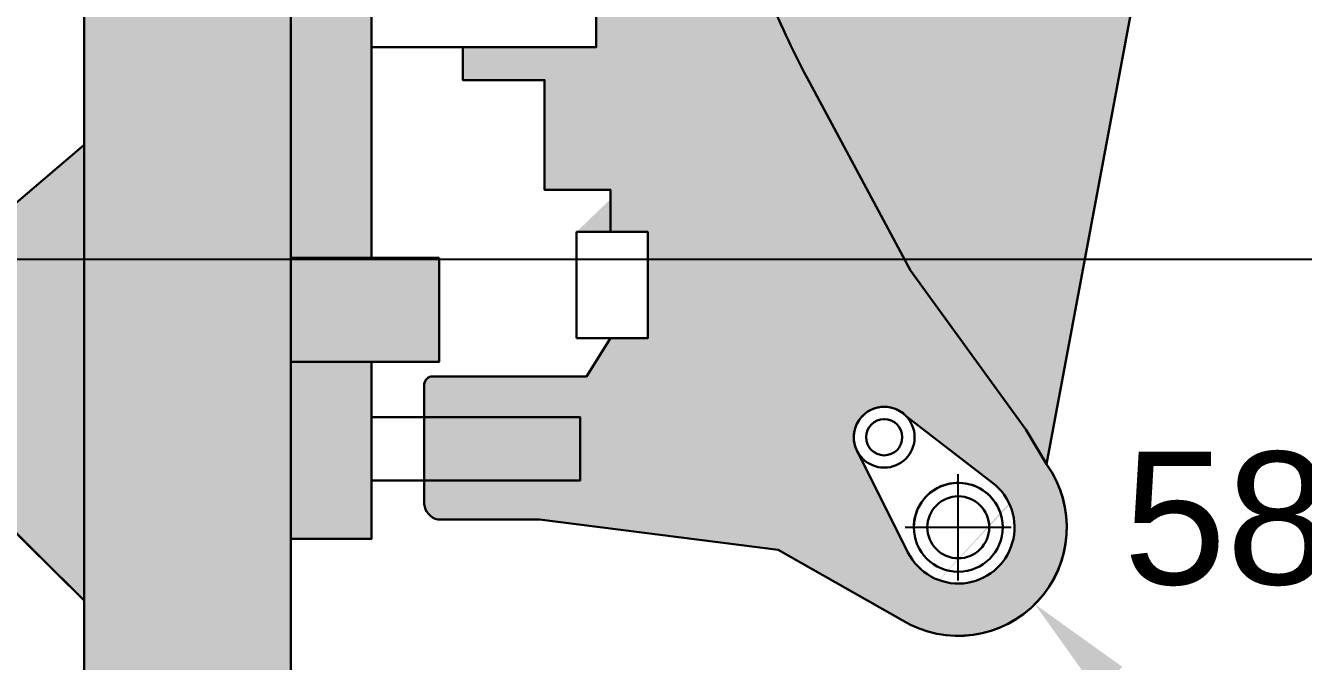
# Model space of a CAD drawing. Header units: millimetres. Extents: x 840 to 45745, y -146 to 13913.
# Drawn here: x 27991 to 29437, y 6771 to 7491 of the extents above; entities that cross this region are included whole.
import ezdxf

# ---------------------------------------------------------------- set-up
doc = ezdxf.new("R2010")
doc.units = ezdxf.units.MM
for name, color, linetype, lineweight in [('colour', 7, 'Continuous', 30), ('drawing', 7, 'Continuous', 30), ('extra adjustment', 7, 'Continuous', 30), ('New DIM', 7, 'Continuous', 30)]:
    doc.layers.add(name, color=color, linetype=linetype, lineweight=lineweight)
doc.styles.get("Standard").update_dxf_attribs({"font": 'arial.ttf'})
doc.dimstyles.new('000001211E731208', dxfattribs={"dimscale": 30, "dimtxt": 5, "dimasz": 4, "dimexe": 2, "dimexo": 4, "dimgap": 1, "dimtad": 1, "dimtih": 1, "dimtoh": 1, "dimdec": 1, "dimdsep": 46, "dimtxsty": 'Standard', "dimcen": 2, "dimclrd": 1, "dimclre": 134, "dimadec": 1, "dimazin": 2, "dimtfac": 1, "dimtdec": 1, "dimtofl": 0, "dimtmove": 0, "dimatfit": 3, "dimfxl": 1, "dimtolj": 1, "dimtzin": 0, "dimarcsym": 0})

# ---------------------------------------------------------------- blocks, each defined once
blk = doc.blocks.new('*D12')
at = {"layer": 'Defpoints', "color": 0, "transparency": 16777216}
for p in [(27622.24925692714, 9579.716279656568), (27205.97464800891, 6227.791238286259), (31723.28781417315, 6227.79123828626)]:
    blk.add_point(p, dxfattribs=at)
at = {"layer": 'New DIM', "color": 134, "linetype": 'ByBlock', "lineweight": -2, "transparency": 16777216}
for p, q in [((27742.24925692714, 9579.716279656568), (31783.28781417315, 9579.71627965657)), ((27325.97464800891, 6227.791238286259), (31783.28781417315, 6227.79123828626))]:
    blk.add_line(p, q, dxfattribs=at)
at = {"layer": 'New DIM', "color": 1, "linetype": 'ByBlock', "lineweight": -2, "transparency": 16777216}
for p, q in [((31723.28781417315, 9459.71627965657), (31723.28781417315, 8010.390866747677)), ((31723.28781417315, 6347.79123828626), (31723.28781417315, 7797.116651195152))]:
    blk.add_line(p, q, dxfattribs=at)
at = {"layer": 'New DIM', "color": 1, "transparency": 16777216}
for points in [[(31703.28781417315, 9459.71627965657), (31743.28781417315, 9459.71627965657), (31723.28781417315, 9579.71627965657)], [(31703.28781417315, 6347.79123828626), (31743.28781417315, 6347.79123828626), (31723.28781417315, 6227.79123828626)]]:
    blk.add_solid(points, dxfattribs=at)
at = {"layer": 'New DIM', "color": 0, "transparency": 16777216, "insert": (31723.28781417314, 7903.753758971404), "char_height": 150, "attachment_point": 5}
blk.add_mtext('\\A1;3351.9', dxfattribs=at)
blk = doc.blocks.new('*D13')
at = {"layer": 'Defpoints', "color": 0, "transparency": 16777216}
for p in [(29353.22012152784, 10587.31373886188), (27143.52243566146, 6225.105366968804), (32152.87307506167, 6225.105366968805)]:
    blk.add_point(p, dxfattribs=at)
at = {"layer": 'New DIM', "color": 134, "linetype": 'ByBlock', "lineweight": -2, "transparency": 16777216}
for p, q in [((29473.22012152784, 10587.31373886188), (32212.87307506166, 10587.31373886188)), ((27263.52243566146, 6225.105366968804), (32212.87307506167, 6225.105366968805))]:
    blk.add_line(p, q, dxfattribs=at)
at = {"layer": 'New DIM', "color": 1, "linetype": 'ByBlock', "lineweight": -2, "transparency": 16777216}
for p, q in [((32152.87307506166, 10467.31373886188), (32152.87307506166, 8512.846660691604)), ((32152.87307506167, 6345.105366968805), (32152.87307506166, 8299.572445139082))]:
    blk.add_line(p, q, dxfattribs=at)
at = {"layer": 'New DIM', "color": 1, "transparency": 16777216}
for points in [[(32132.87307506166, 10467.31373886188), (32172.87307506166, 10467.31373886188), (32152.87307506166, 10587.31373886188)], [(32132.87307506167, 6345.105366968805), (32172.87307506167, 6345.105366968805), (32152.87307506167, 6225.105366968805)]]:
    blk.add_solid(points, dxfattribs=at)
at = {"layer": 'New DIM', "color": 0, "transparency": 16777216, "insert": (32152.87307506166, 8406.209552915332), "char_height": 150, "attachment_point": 5}
blk.add_mtext('\\A1;4362.2', dxfattribs=at)
blk = doc.blocks.new('*D17')
at = {"layer": 'Defpoints', "color": 0, "transparency": 16777216}
for p in [(28291.54940303811, 8072.020999256181), (28291.54940303811, 6692.936359299805), (31020.47223750594, 6692.936359299806)]:
    blk.add_point(p, dxfattribs=at)
at = {"layer": 'New DIM', "color": 134, "linetype": 'ByBlock', "lineweight": -2, "transparency": 16777216}
for p, q in [((28411.54940303811, 8072.020999256181), (31080.47223750594, 8072.020999256182)), ((28411.54940303811, 6692.936359299805), (31080.47223750594, 6692.936359299806))]:
    blk.add_line(p, q, dxfattribs=at)
at = {"layer": 'New DIM', "color": 1, "linetype": 'ByBlock', "lineweight": -2, "transparency": 16777216}
for p, q in [((31020.47223750594, 7952.020999256182), (31020.47223750594, 7489.115787054257)), ((31020.47223750594, 6812.936359299806), (31020.47223750594, 7275.841571501732))]:
    blk.add_line(p, q, dxfattribs=at)
at = {"layer": 'New DIM', "color": 1, "transparency": 16777216}
for points in [[(31000.47223750594, 7952.020999256182), (31040.47223750594, 7952.020999256182), (31020.47223750594, 8072.020999256182)], [(31000.47223750594, 6812.936359299806), (31040.47223750594, 6812.936359299806), (31020.47223750594, 6692.936359299806)]]:
    blk.add_solid(points, dxfattribs=at)
at = {"layer": 'New DIM', "color": 0, "transparency": 16777216, "insert": (31020.47223750593, 7382.478679277983), "char_height": 150, "attachment_point": 5}
blk.add_mtext('\\A1;1379.1', dxfattribs=at)
blk = doc.blocks.new('*D18')
at = {"layer": 'Defpoints', "color": 0, "transparency": 16777216}
for p in [(25728.48965789197, 8315.922781878688), (24646.45284129682, 6225.105366968804), (31366.43654613814, 6225.105366968806)]:
    blk.add_point(p, dxfattribs=at)
at = {"layer": 'New DIM', "color": 134, "linetype": 'ByBlock', "lineweight": -2, "transparency": 16777216}
for p, q in [((25848.48965789197, 8315.922781878688), (31426.43654613813, 8315.92278187869)), ((24766.45284129682, 6225.105366968804), (31426.43654613814, 6225.105366968806))]:
    blk.add_line(p, q, dxfattribs=at)
at = {"layer": 'New DIM', "color": 1, "linetype": 'ByBlock', "lineweight": -2, "transparency": 16777216}
for p, q in [((31366.43654613813, 8195.92278187869), (31366.43654613814, 7377.100022582002)), ((31366.43654613814, 6345.105366968806), (31366.43654613814, 7163.928126265494))]:
    blk.add_line(p, q, dxfattribs=at)
at = {"layer": 'New DIM', "color": 1, "transparency": 16777216}
for points in [[(31346.43654613813, 8195.92278187869), (31386.43654613813, 8195.92278187869), (31366.43654613813, 8315.92278187869)], [(31346.43654613814, 6345.105366968806), (31386.43654613814, 6345.105366968806), (31366.43654613814, 6225.105366968806)]]:
    blk.add_solid(points, dxfattribs=at)
at = {"layer": 'New DIM', "color": 0, "transparency": 16777216, "insert": (31366.43654613813, 7270.514074423737), "char_height": 150, "attachment_point": 5}
blk.add_mtext('\\A1;2090.8', dxfattribs=at)
blk = doc.blocks.new('*D22')
at = {"layer": 'Defpoints', "color": 0, "transparency": 16777216}
for p in [(26309.52687829172, 7226.340978127053), (26182.29277224349, 6638.617508098248), (29495.40545748956, 6638.617508098249)]:
    blk.add_point(p, dxfattribs=at)
at = {"layer": 'New DIM', "color": 134, "linetype": 'ByBlock', "lineweight": -2, "transparency": 16777216}
for p, q in [((26429.52687829172, 7226.340978127053), (29555.40545748956, 7226.340978127054)), ((26302.29277224349, 6638.617508098248), (29555.40545748956, 6638.617508098249))]:
    blk.add_line(p, q, dxfattribs=at)
at = {"layer": 'New DIM', "color": 1, "linetype": 'ByBlock', "lineweight": -2, "transparency": 16777216}
for p, q in [((29495.40545748956, 7106.340978127054), (29495.40545748956, 7039.065191270905)), ((29495.40545748956, 6758.617508098249), (29495.40545748956, 6825.893294954398))]:
    blk.add_line(p, q, dxfattribs=at)
at = {"layer": 'New DIM', "color": 1, "transparency": 16777216}
for points in [[(29475.40545748956, 7106.340978127054), (29515.40545748956, 7106.340978127054), (29495.40545748956, 7226.340978127054)], [(29475.40545748956, 6758.617508098249), (29515.40545748956, 6758.617508098249), (29495.40545748956, 6638.617508098249)]]:
    blk.add_solid(points, dxfattribs=at)
at = {"layer": 'New DIM', "color": 0, "transparency": 16777216, "insert": (29495.40545748955, 6932.479243112642), "char_height": 150, "attachment_point": 5}
blk.add_mtext('\\A1;587.7', dxfattribs=at)
blk = doc.blocks.new('*D29')
at = {"layer": 'Defpoints', "color": 0, "transparency": 16777216}
for p in [(27143.52243566149, 6952.521588742219), (27356.73159649112, 6605.676477103578)]:
    blk.add_point(p, dxfattribs=at)
at = {"layer": 'New DIM', "color": 134, "lineweight": -2, "transparency": 16777216}
for p, q in [((27143.52243566149, 6892.521588742219), (27143.52243566149, 7012.521588742222)), ((27083.52243566149, 6952.521588742221), (27203.52243566149, 6952.52158874222))]:
    blk.add_line(p, q, dxfattribs=at)
at = {"layer": 'New DIM', "color": 1, "linetype": 'ByBlock', "lineweight": -2, "transparency": 16777216}
for p, q in [((27892.49086244067, 5734.112226831123), (27419.57325813353, 6503.446708630679)), ((28543.26166735202, 5734.112226831126), (27892.49086244067, 5734.112226831123))]:
    blk.add_line(p, q, dxfattribs=at)
at = {"layer": 'New DIM', "color": 1, "transparency": 16777216}
blk.add_solid([(27436.61155287901, 6513.920318904413), (27402.53496338804, 6492.973098356948), (27356.73159649112, 6605.676477103578)], dxfattribs=at)
at = {"layer": 'New DIM', "color": 0, "transparency": 16777216, "insert": (28232.87626489635, 5840.698174989378), "char_height": 150, "attachment_point": 5}
blk.add_mtext('\\A1;R407.1', dxfattribs=at)
blk = doc.blocks.new('*D30')
at = {"layer": 'Defpoints', "color": 0, "transparency": 16777216}
for p in [(27143.52243566149, 6952.521588742182), (27302.57848474762, 6864.362240228907)]:
    blk.add_point(p, dxfattribs=at)
at = {"layer": 'New DIM', "color": 134, "lineweight": -2, "transparency": 16777216}
for p, q in [((27143.52243566149, 6892.521588742182), (27143.5224356615, 7012.521588742184)), ((27083.52243566149, 6952.521588742182), (27203.52243566149, 6952.52158874218))]:
    blk.add_line(p, q, dxfattribs=at)
at = {"layer": 'New DIM', "color": 1, "linetype": 'ByBlock', "lineweight": -2, "transparency": 16777216}
for p, q in [((28827.34020565434, 6019.238771329401), (27407.53476875134, 6806.188548166858)), ((29507.37431206635, 6019.238771329401), (28827.34020565434, 6019.238771329401))]:
    blk.add_line(p, q, dxfattribs=at)
at = {"layer": 'New DIM', "color": 1, "transparency": 16777216}
blk.add_solid([(27417.23038409501, 6823.681262167476), (27397.83915340767, 6788.695834166236), (27302.57848474762, 6864.362240228907)], dxfattribs=at)
at = {"layer": 'New DIM', "color": 0, "transparency": 16777216, "insert": (29182.35725886035, 6125.824719487653), "char_height": 150, "attachment_point": 5}
blk.add_mtext('\\A1;R181.9', dxfattribs=at)
blk = doc.blocks.new('*D45')
at = {"layer": 'Defpoints', "color": 0, "transparency": 16777216}
for p in [(29046.53161717334, 6923.109325586151), (29133.19292822284, 6836.167161198411)]:
    blk.add_point(p, dxfattribs=at)
at = {"layer": 'New DIM', "color": 134, "lineweight": -2, "transparency": 16777216}
for p, q in [((29046.53161717334, 6863.109325586151), (29046.53161717334, 6983.109325586149)), ((28986.53161717334, 6923.109325586149), (29106.53161717334, 6923.109325586149))]:
    blk.add_line(p, q, dxfattribs=at)
at = {"layer": 'New DIM', "color": 1, "linetype": 'ByBlock', "lineweight": -2, "transparency": 16777216}
for p, q in [((29589.97713352943, 6377.902602463546), (29217.90835737886, 6751.17718494878)), ((30270.01123994144, 6377.90260246354), (29589.97713352943, 6377.902602463546))]:
    blk.add_line(p, q, dxfattribs=at)
at = {"layer": 'New DIM', "color": 1, "transparency": 16777216}
blk.add_solid([(29232.07335342046, 6765.296423141446), (29203.74336133725, 6737.057946756109), (29133.19292822284, 6836.167161198411)], dxfattribs=at)
at = {"layer": 'New DIM', "color": 0, "transparency": 16777216, "insert": (29944.99418673544, 6484.488550621798), "char_height": 150, "attachment_point": 5}
blk.add_mtext('\\A1;R122.8', dxfattribs=at)

msp = doc.modelspace()

# ---------------------------------------------------------------- hatches: boundary and pattern name
at = {"layer": 'colour', "true_color": 0xf8d731}
h = msp.add_hatch(color=40, dxfattribs=at)
h.dxf.hatch_style = 1
h.set_gradient(color1=(242, 103, 34), color2=(255, 255, 0), name='CURVED')
h.paths.add_polyline_path([(29585.52270821736, 9411.047356775916), (29585.52249188035, 9411.047852824959), (29637.70299544614, 9688.425325630476), (29652.80073183211, 9776.148628802232, 0.06383406765462003), (29652.29884637128, 9818.088260336099, 0.02904450288405802), (29633.72330162432, 9832.756801495349, 0.537470681311115), (29341.88588799216, 9706.678895792898), (29368.18530383944, 9171.464896390531), (29368.18530383944, 9110.914103079782), (29386.51862938426, 9109.668264259391, -0.394922611621154), (29395.57023184395, 9100.107478737087), (29394.26016084933, 9080.828935126121, -0.2566986957386958), (29386.27937552186, 9072.82932153717), (29362.44266807527, 9074.449141979165), (29289.1682026797, 8566.626773007225), (29246.79244293038, 8351.737962940757), (29260.10409408612, 8350.878152265315, -0.3949226116124325), (29269.18766788447, 8341.347737062604), (29267.94217420746, 8322.064913740476, -0.2566986957381166), (29259.98822689232, 8314.038614834804), (29239.61765097808, 8315.354367360998), (29173.20113608518, 7978.554132072595), (29205.87100178875, 7948.947398234753, -0.2655730920790366), (29221.84238212591, 7906.906023982973, -0.02872313590999001), (29192.78970558697, 7770.678257623775, -0.5298923133420156), (29167.36712370171, 7756.575735820872), (29133.78109609826, 7778.653869854987), (29123.78499060963, 7727.963304624784), (29157.98568667937, 7714.502502383152, -0.3478787366080822), (29166.24807648517, 7682.449428428996), (29150.5218674624, 7647.142403735121), (29099.67656954674, 7532.989260630124, -0.8544221322763635), (29032.50303973262, 7543.601319262871, -0.03261007413661534), (29032.79528295994, 7548.077427622917), (29028.72779415802, 7671.473839653926), (29028.15391662026, 7723.919082935409, -0.3386235689360098), (29053.48214936095, 7745.364166420072), (29085.93021310185, 7739.113895966851), (29098.73232731332, 7801.693552430757), (29086.83606458033, 7809.513687822316), (29083.75129621693, 7811.222568567299, -0.2120512633031947), (29066.10578970877, 7842.489120646477), (29077.91835045922, 8011.173427769911, -0.5621751984485934), (29121.22882812692, 8025.653508073117), (29140.90137143992, 8007.825465586908), (29204.28044157549, 8317.63682725491), (29185.23390520332, 8318.867058960308, -0.4325482451142179), (29181.56232587789, 8321.93671930511), (29183.33858543262, 8349.436898390877, -0.4310798989274933), (29189.31868727175, 8355.450240861428), (29211.72004731983, 8354.003318290483), (29255.18601315285, 8566.474880781698), (29332.60758907442, 9076.47658100204), (29311.54164512231, 9077.908114560942, -0.4325482451147841), (29307.88036765875, 9080.990054974094), (29309.74872409002, 9108.484130554112, -0.4310798989282284), (29315.7489329819, 9114.477410034375), (29338.14532117766, 9112.95546630504), (29338.14532117766, 9170.64775698692), (29311.59815984041, 9706.337387081554, -0.3796108536169806), (29527.89692214863, 9893.927477902927, -0.1333135971161592), (29643.27187878127, 9853.410074005064, 0.5565733662800026), (29368.18914729883, 9907.481517103348), (29260.31479677466, 9698.835431461343), (29121.28271818487, 9429.925363076429), (29046.33706283004, 9284.968591149842), (28973.49870607498, 9116.315462964234), (28762.32778004115, 8707.877433865877), (28504.86905031686, 8209.911458540684), (28490.6262041912, 8187.020640046573), (28527.45589631092, 8148.550553394942, -0.09278673578915557), (28715.96891689384, 7876.26899995673, 0.009805863278706453), (28731.99337400893, 7881.636298400599, 0.3133143763178589), (28755.80070539859, 7920.869704134708), (28722.44944544305, 7984.488669366478, -0.06635704422054126), (28792.18393923621, 8054.166557911144), (28867.4671694215, 7978.82216878375, -0.3527411552577014), (28851.10811895745, 7883.256272532516, -0.07436264264029527), (28735.81950209738, 7828.200098052483, -0.07201941930718181), (28791.83984076507, 7576.432813264169, -0.06987773425643064), (28829.48706984498, 7529.127563919289, 0.0197492727278619), (28875.39860162049, 7431.459789180271), (28992.37816707639, 7213.725899100264), (29123.121497484, 7033.792750162807), (29146.41466070904, 6994.590938630956), (29404.98054866517, 8375.61263333268)])
h.paths.add_polyline_path([(29294.78025451381, 9252.339574843554, -0.08501702651125377), (29293.01964174029, 9242.059944272221), (29273.71487226606, 9133.450292241296, -1.25601051770029), (29171.24667417906, 9177.002734664355), (29237.11763224826, 9267.747873954193, -0.7678716383488271)], flags=16)
h.paths.add_polyline_path([(29282.28609732776, 9252.339574843554, -1), (29245.49446573042, 9252.339574843554, -1)], flags=0)
h.paths.add_polyline_path([(29262.61047809953, 9143.446799094356, -0.06557012084735553), (29261.07124919312, 9131.759989133288), (29261.46402085857, 9132.950731639077), (29260.6375695359, 9130.248013857055, -0.8616333750311937), (29172.33751602525, 9143.446799094356, -1)], flags=0)
h.paths.add_polyline_path([(29248.94916122229, 9143.446799094356, -1), (29185.99883290249, 9143.446799094356, -1)], flags=0)
h.paths.add_polyline_path([(28657.00979086582, 8230.395640850798), (28689.32088199433, 8109.680365135763, -0.09205777200559132), (28691.6157358149, 8097.321790046461, -0.7568256503343938), (28627.84565065794, 8079.323237293273), (28547.38443157236, 8172.270856673699, -1.256010517700318)], flags=16)
h.paths.add_polyline_path([(28645.81698627826, 8213.935748298984, -0.7268481654692269), (28554.79638244643, 8184.401610749171), (28555.55138140377, 8183.225799160979), (28553.79204084895, 8185.838318357361, -0.1492609005605348), (28545.21321946915, 8213.935748298984, -1)], flags=0)
h.paths.add_polyline_path([(28630.5922732984, 8213.935748298984, -1), (28560.43793244901, 8213.935748298984, -1)], flags=0)
h.paths.add_polyline_path([(28677.69175185403, 8097.321790046461, -1), (28636.68969940449, 8097.321790046461, -1)], flags=16)
h.paths.add_polyline_path([(29079.8466394353, 8048.64865103092), (29384.76527352731, 8810.481025703783), (28908.265148499, 9001.197214853257), (28603.34651440699, 8239.364840180393)], flags=24)
h = msp.add_hatch(color=40, dxfattribs=at)
h.dxf.hatch_style = 1
h.paths.add_polyline_path([(28291.5494030381, 8072.020999256179), (28174.51271564973, 8072.020999256179), (28057.47602826135, 8072.020999256179), (28057.47602826135, 7690.816162901956), (28057.47602826135, 6736.498010981211), (28057.47602826135, 6692.936359299802), (28291.5494030381, 6692.936359299802)])
h.paths.add_polyline_path([(28111.88756749831, 7977.545895218329, -1), (28229.55996590116, 7977.545895218329, -1)], flags=16)
at = {"layer": 'extra adjustment', "true_color": 0x3b3b3b}
h = msp.add_hatch(color=250, dxfattribs=at)
h.dxf.hatch_style = 1
h.paths.add_polyline_path([(28987.86748442792, 7048.505944234822), (29085.33100514224, 6973.57844691107, -1.256010517700299), (28989.58593295122, 6894.653855768691), (28933.72728894839, 7006.439348078889, -0.1432343289947116), (28928.30205336226, 7024.989129734184, -0.6803085094023827)], flags=16)
h.paths.add_polyline_path([(28983.22808977268, 7024.989129734184, -1), (28942.22603732314, 7024.989129734184, -1)], flags=0)
h.paths.add_polyline_path([(29080.50181068941, 6960.207916213448), (29079.52639042658, 6961.208471872603), (29081.77382049439, 6959.001756252355, -0.2012890017272249), (29096.83350057796, 6923.109325586163, -1), (28996.22973376884, 6923.109325586163, -0.6523862565414785)], flags=0)
h.paths.add_polyline_path([(29081.60878759809, 6923.109325586163, -1), (29011.4544467487, 6923.109325586163, -1)], flags=0)
h.paths.add_polyline_path([(28636.74783089109, 7597.22185721085), (28451.23508514776, 7597.22185721085), (28451.23508514776, 7540.954860935759), (28636.74783089109, 7540.954860935759)], flags=16)
edge = h.paths.add_edge_path()
edge.add_line((28636.74783089109, 7466.002343275562), (28636.74783089109, 7636.031978495879))
edge.add_arc((28642.24692337804, 7418.748218649534), 217.3533351737301, 30.51964005859633, 91.44975191404795)
edge.add_arc((30088.30709202222, 8061.247028097479), 1366.667103720424, 202.9144077127591, 207.4400192965796)
edge.add_line((28875.39860162044, 7431.459789180361), (28992.37816707637, 7213.725899100295))
edge.add_line((29123.121497484, 7033.792750162806), (28992.37816707636, 7213.725899100307))
edge.add_line((29145.62907015371, 6995.91306790098), (29123.121497484, 7033.792750162806))
edge.add_arc((29046.5316171734, 6923.109325586163), 122.7563553598674, 238.7972155941554, 395.1915070440923)
edge.add_line((28982.9354068415, 6818.111016968076), (28842.94535777929, 6897.544402649921))
edge.add_line((28842.94535777929, 6897.544402649921), (28572.92628571886, 6931.785176849273))
edge.add_line((28457.65289674004, 6931.785176849273), (28572.92628571886, 6931.785176849273))
edge.add_arc((28462.6700397706, 6951.649172412996), 20.487802321009, 186.4456587646197, 255.8249981939555)
edge.add_line((28442.31174546793, 7047.819775572534), (28442.31174546793, 6949.349194797751))
edge.add_line((28442.31174546793, 7047.819775572534), (28442.31174546793, 7084.556985590678))
edge.add_arc((28452.39541996256, 7083.925958854634), 10.10339972757529, 105.0330567375429, 176.4191542335468)
edge.add_line((28449.77483760619, 7093.683583266786), (28626.11171222329, 7093.683583266786))
edge.add_line((28653.1948497571, 7136.993946159579), (28626.11171222329, 7093.683583266786))
edge.add_line((28695.16229733664, 7136.993946159579), (28653.1948497571, 7136.993946159579))
edge.add_line((28695.16229733664, 7136.993946159579), (28695.16229733664, 7234.247327147654))
edge.add_line((28695.16229733664, 7234.247327147654), (28695.16229733664, 7257.283669147942))
edge.add_line((28614.68210707109, 7257.283669147942), (28695.16229733664, 7257.283669147942))
edge.add_line((28653.1948497571, 7294.433635688212), (28653.1948497571, 7270.380150864219))
edge.add_line((28653.19484975709, 7261.463302355285), (28653.19484975709, 7271.739579637544))
edge.add_line((28653.19484975709, 7304.709912970473), (28653.1948497571, 7294.433635688212))
edge.add_line((28653.19484975709, 7261.463302355285), (28653.19484975709, 7257.283669147942))
edge.add_line((28653.1948497571, 7304.709912970473), (28578.51291641556, 7304.709912970473))
edge.add_line((28578.51291641556, 7429.016712619679), (28578.51291641556, 7304.709912970473))
edge.add_line((28486.00493326858, 7429.016712619679), (28578.51291641556, 7429.016712619679))
edge.add_line((28486.00493326858, 7466.002343275562), (28486.00493326858, 7429.016712619679))
edge.add_line((28382.62056373757, 7466.002343275562), (28636.74783089109, 7466.002343275562))
h = msp.add_hatch(color=250, dxfattribs=at)
h.dxf.hatch_style = 1
h.paths.add_polyline_path([(28875.39860162047, 7431.459789180299, -0.01974844393778753), (28829.48883322546, 7529.123392359063), (28829.4828423769, 7529.123392359063), (28829.48490710209, 7529.131232569689, 0.2722984471009733), (28636.74783089109, 7636.031978495879), (28636.74783089109, 7466.002343275562), (28486.00493326858, 7466.002343275562), (28486.00493326858, 7429.016712619679), (28578.51291641556, 7429.016712619679), (28578.51291641556, 7304.709912970473), (28653.19484975709, 7304.709912970473), (28653.1948497571, 7294.433635688212), (28653.1948497571, 7270.380150864219), (28653.19484975709, 7261.463302355285), (28653.19484975709, 7257.283669147942), (28695.16229733664, 7257.283669147942), (28695.16229733664, 7234.247327147654), (28695.16229733664, 7136.993946159579), (28653.1948497571, 7136.993946159579), (28626.11171222329, 7093.683583266786), (28449.77483760619, 7093.683583266786, 0.3568107654407361), (28442.31174546793, 7083.294932118627), (28442.31174546793, 7047.819775572534), (28618.62845884477, 7047.819775572534), (28618.62845884478, 6975.883831734389), (28442.31174546793, 6975.883831734387), (28442.31174546793, 6949.349194797759, 0.3120961460904741), (28457.63640545636, 6931.789349414409), (28457.70310235583, 6931.785176849273), (28572.92628571886, 6931.785176849273), (28842.94535777929, 6897.544402649921), (28982.93540684144, 6818.111016968109, 0.8152974245748029), (29146.39687896499, 6994.495964872056), (29146.41466070904, 6994.590938630955), (29123.121497484, 7033.792750162806), (28992.37816707639, 7213.725899100266)], flags=17)
h.paths.add_polyline_path([(28987.86748442792, 7048.505944234822), (29085.33100514224, 6973.57844691107, -1.256010517700299), (28989.58593295122, 6894.653855768691), (28933.72728894839, 7006.439348078889, -0.1432343289947116), (28928.30205336226, 7024.989129734184, -0.6803085094023827)], flags=16)
h.paths.add_polyline_path([(28983.22808977268, 7024.989129734184, -1), (28942.22603732314, 7024.989129734184, -1)], flags=0)
h.paths.add_polyline_path([(29080.50181068941, 6960.207916213448), (29079.52639042658, 6961.208471872603), (29081.77382049439, 6959.001756252355, -0.2012890017272249), (29096.83350057796, 6923.109325586163, -1), (28996.22973376884, 6923.109325586163, -0.6523862565414785)], flags=0)
h.paths.add_polyline_path([(29081.60878759809, 6923.109325586163, -1), (29011.4544467487, 6923.109325586163, -1)], flags=0)
h.paths.add_polyline_path([(28636.74783089109, 7597.22185721085), (28451.23508514776, 7597.22185721085), (28451.23508514776, 7540.954860935759), (28636.74783089109, 7540.954860935759)], flags=16)
h = msp.add_hatch(color=250, dxfattribs=at)
h.dxf.hatch_style = 1
h.paths.add_polyline_path([(28382.62056373757, 7590.115336170469), (28382.62056373757, 7613.262737770934), (28291.5494030381, 7613.262737770934), (28291.5494030381, 7227.771839316805), (28344.99298494927, 7227.771839316805), (28382.62056373757, 7227.771839316805)])
h = msp.add_hatch(color=250, dxfattribs=at)
h.dxf.hatch_style = 1
h.paths.add_polyline_path([(28057.47602826135, 7355.890417249925), (27946.39786146218, 7261.130234073513, 0.1720980210147007), (27916.57974241182, 7183.522692018006), (27916.57974241182, 7036.037020965548, 0.1070310189021575), (27953.39291520104, 6943.11756738642), (28057.47602826135, 6840.304930186409)])
h = msp.add_hatch(color=250, dxfattribs=at)
h.dxf.hatch_style = 1
h.paths.add_polyline_path([(28459.22749452388, 7227.771839316805), (28344.99298494927, 7227.771839316805), (28291.5494030381, 7227.771839316805), (28291.5494030381, 7110.132989264903), (28352.0495406659, 7110.132989264903), (28459.22749452388, 7110.132989264903)])
h = msp.add_hatch(color=250, dxfattribs=at)
h.dxf.hatch_style = 1
h.paths.add_polyline_path([(28382.62056373757, 7101.914284797083), (28382.62056373757, 7110.132989264903), (28352.0495406659, 7110.132989264903), (28291.5494030381, 7110.132989264903), (28291.5494030381, 6910.035463689701), (28382.62056373757, 6910.035463689701), (28382.62056373757, 6950.631582636572)])

# ---------------------------------------------------------------- linework, layer by layer
at = {"layer": 'colour'}
msp.add_lwpolyline([(28291.5494030381, 8072.020999256179), (28174.51271564973, 8072.020999256179), (28057.47602826135, 8072.020999256179), (28057.47602826135, 7690.816162901956), (28057.47602826135, 6736.498010981211), (28057.47602826135, 6692.936359299802), (28291.5494030381, 6692.936359299802)], close=True, dxfattribs=at)
at = {"layer": 'drawing'}
for p, q in [((29404.98054866517, 8375.61263333268), (29146.41466070904, 6994.590938630949)), ((28291.5494030381, 6692.936359299802), (28291.5494030381, 8072.020999256178)), ((28057.47602826135, 7690.816162901956), (28057.47602826135, 6736.498010981211)), ((28636.74783089109, 7466.002343275562), (28636.74783089109, 7636.031978495879)), ((28382.62056373757, 7590.115336170469), (28382.62056373757, 7227.771839316805)), ((28382.62056373757, 7466.002343275562), (28636.74783089109, 7466.002343275562)), ((28486.00493326858, 7466.002343275562), (28486.00493326858, 7429.016712619679)), ((28875.39860162044, 7431.459789180361), (28992.37816707637, 7213.725899100295)), ((28486.00493326858, 7429.016712619679), (28578.51291641556, 7429.016712619679)), ((28578.51291641556, 7429.016712619679), (28578.51291641556, 7304.709912970473)), ((27946.39786146218, 7261.130234073511), (28057.47602826136, 7355.890417249928)), ((28653.1948497571, 7304.709912970473), (28578.51291641556, 7304.709912970473)), ((28653.19484975709, 7304.709912970473), (28653.1948497571, 7294.433635688212)), ((28653.1948497571, 7294.433635688212), (28653.1948497571, 7270.380150864219)), ((28653.19484975709, 7261.463302355285), (28653.19484975709, 7271.739579637544)), ((28614.68210707109, 7234.247327147654), (28614.68210707109, 7257.283669147942)), ((28614.68210707109, 7257.283669147942), (28695.16229733664, 7257.283669147942)), ((28653.19484975709, 7261.463302355285), (28653.19484975709, 7257.283669147942)), ((28695.16229733664, 7234.247327147654), (28695.16229733664, 7257.283669147942)), ((28614.68210707109, 7234.247327147656), (28614.68210707109, 7136.993946159579)), ((28695.16229733664, 7136.993946159579), (28695.16229733664, 7234.247327147654)), ((28344.99298494927, 7227.771839316805), (28291.5494030381, 7227.771839316805)), ((28459.22749452388, 7227.771839316805), (28344.99298494927, 7227.771839316805)), ((28459.22749452388, 7227.771839316805), (28459.22749452388, 7110.132989264903)), ((29123.121497484, 7033.792750162806), (28992.37816707636, 7213.725899100307)), ((28614.68210707109, 7136.993946159579), (28630.67181450761, 7136.993946159579)), ((28653.1948497571, 7136.993946159579), (28626.11171222329, 7093.683583266786)), ((28630.67181450761, 7136.993946159579), (28669.18455719362, 7136.993946159579)), ((28695.16229733664, 7136.993946159579), (28653.1948497571, 7136.993946159579)), ((28352.0495406659, 7110.132989264903), (28291.5494030381, 7110.132989264903)), ((28459.22749452388, 7110.132989264903), (28352.0495406659, 7110.132989264903)), ((28382.62056373757, 7101.914284797083), (28382.62056373757, 7110.132989264903)), ((28382.62056373757, 7101.914284797083), (28382.62056373757, 6950.631582636572)), ((28442.31174546793, 7047.819775572534), (28442.31174546793, 7084.556985590678)), ((28449.77483760619, 7093.683583266786), (28626.11171222329, 7093.683583266786)), ((28382.62056373757, 7047.819775572534), (28618.62845884477, 7047.819775572534)), ((28442.31174546793, 7047.819775572534), (28442.31174546793, 6949.349194797751)), ((28618.62845884477, 7047.819775572534), (28618.62845884478, 6975.883831734389)), ((28987.86748442793, 7048.505944234819), (29085.33100514224, 6973.578446911069)), ((29145.62907015371, 6995.91306790098), (29123.121497484, 7033.792750162806)), ((28933.67722145371, 7006.517854721771), (28933.72728894854, 7006.439348078654)), ((28933.72728894839, 7006.439348078893), (28989.58593295122, 6894.653855768692)), ((28382.62056373757, 6975.883831734387), (28618.62845884478, 6975.883831734389)), ((29079.52639042442, 6961.208471874816), (29080.5018106894, 6960.207916213455)), ((29079.52639042277, 6961.208471876343), (29081.77382049568, 6959.001756251093)), ((29080.41618447895, 6960.295748907422), (29081.77382049568, 6959.001756251093)), ((27953.39291520103, 6943.117567386424), (28057.47602826135, 6840.304930186413)), ((28382.62056373757, 6950.631582636572), (28382.62056373757, 6910.035463689701)), ((28457.65289674004, 6931.785176849273), (28572.92628571886, 6931.785176849273)), ((28842.94535777929, 6897.544402649921), (28572.92628571886, 6931.785176849273)), ((28382.62056373757, 6910.035463689701), (28291.5494030381, 6910.035463689701)), ((28982.9354068415, 6818.111016968076), (28842.94535777929, 6897.544402649921))]:
    msp.add_line(p, q, dxfattribs=at)
for centre, radius in [((28962.72706354791, 7024.989129734184), 34.42501018564523), ((28962.72706354791, 7024.989129734184), 20.50102622477002), ((29046.5316171734, 6923.109325586163), 50.30188340455929), ((29046.5316171734, 6923.109325586163), 35.07717042469414)]:
    msp.add_circle(centre, radius, dxfattribs=at)
for centre, radius, start, end in [((30088.30709202222, 8061.247028097479), 1366.667103720424, 202.9144077127591, 207.4400192965796), ((28452.39541996256, 7083.925958854634), 10.10339972757529, 105.0330567375429, 176.4191542335468), ((29046.5316171734, 6923.109325586163), 122.7563553598674, 238.7972155941554, 35.19150704409233), ((29046.5316171734, 6923.109325586163), 63.65944324344022, 206.5510661936804, 52.44782525103682), ((28462.6700397706, 6951.649172412996), 20.487802321009, 186.4456587646197, 255.8249981939555)]:
    msp.add_arc(centre, radius, start, end, dxfattribs=at)
at = {"layer": 'extra adjustment'}
msp.add_line((28457.63640545636, 6931.789349414409), (28457.70310235583, 6931.785176849273), dxfattribs=at)
msp.add_lwpolyline([(28636.74783089109, 7636.031978495879), (28636.74783089109, 7466.002343275562), (28486.00493326858, 7466.002343275562), (28486.00493326858, 7429.016712619679), (28578.51291641556, 7429.016712619679), (28578.51291641556, 7304.709912970473), (28653.19484975709, 7304.709912970473), (28653.1948497571, 7294.433635688212), (28653.1948497571, 7270.380150864219), (28653.19484975709, 7261.463302355285), (28653.19484975709, 7257.283669147942), (28695.16229733664, 7257.283669147942), (28695.16229733664, 7234.247327147654), (28695.16229733664, 7136.993946159579), (28653.1948497571, 7136.993946159579), (28626.11171222329, 7093.683583266786), (28449.77483760619, 7093.683583266786, 0.3568107654407361), (28442.31174546793, 7083.294932118627), (28442.31174546793, 7047.819775572534), (28618.62845884477, 7047.819775572534), (28618.62845884478, 6975.883831734389), (28442.31174546793, 6975.883831734387), (28442.31174546793, 6949.349194797759, 0.3120961460904741), (28457.63640545636, 6931.789349414409), (28457.70310235583, 6931.785176849273), (28572.92628571886, 6931.785176849273), (28842.94535777929, 6897.544402649921), (28982.93540684144, 6818.111016968109, 0.8152974245748029), (29146.39687896499, 6994.495964872056), (29146.41466070904, 6994.590938630955), (29123.121497484, 7033.792750162806), (28992.37816707639, 7213.725899100266), (28875.39860162047, 7431.459789180299, -0.01974844393778753), (28829.48883322546, 7529.123392359063)], format="xyb", dxfattribs=at)
for points in [[(28382.62056373757, 7590.115336170469), (28382.62056373757, 7613.262737770934), (28291.5494030381, 7613.262737770934), (28291.5494030381, 7227.771839316805), (28344.99298494927, 7227.771839316805), (28382.62056373757, 7227.771839316805)], [(28459.22749452388, 7227.771839316805), (28344.99298494927, 7227.771839316805), (28291.5494030381, 7227.771839316805), (28291.5494030381, 7110.132989264903), (28352.0495406659, 7110.132989264903), (28459.22749452388, 7110.132989264903)], [(28382.62056373757, 7101.914284797083), (28382.62056373757, 7110.132989264903), (28352.0495406659, 7110.132989264903), (28291.5494030381, 7110.132989264903), (28291.5494030381, 6910.035463689701), (28382.62056373757, 6910.035463689701), (28382.62056373757, 6950.631582636572)]]:
    msp.add_lwpolyline(points, close=True, dxfattribs=at)
for points in [[(28057.47602826135, 7355.890417249925), (27946.39786146218, 7261.130234073513, 0.1720980210147007), (27916.57974241182, 7183.522692018006), (27916.57974241182, 7036.037020965548, 0.1070310189021575), (27953.39291520104, 6943.11756738642), (28057.47602826135, 6840.304930186409)], [(28987.86748442792, 7048.505944234822), (29085.33100514224, 6973.57844691107, -1.256010517700299), (28989.58593295122, 6894.653855768691), (28933.72728894839, 7006.439348078889, -0.1432343289947116), (28928.30205336226, 7024.989129734184, -0.6803085094023827)], [(28983.22808977268, 7024.989129734184, -1), (28942.22603732314, 7024.989129734184, -1)], [(29080.50181068941, 6960.207916213448), (29079.52639042658, 6961.208471872603), (29081.77382049439, 6959.001756252355, -0.2012890017272249), (29096.83350057796, 6923.109325586163, -1), (28996.22973376884, 6923.109325586163, -0.6523862565414785)], [(29081.60878759809, 6923.109325586163, -1), (29011.4544467487, 6923.109325586163, -1)]]:
    msp.add_lwpolyline(points, format="xyb", close=True, dxfattribs=at)

# ---------------------------------------------------------------- dimensions: what is measured, and where the dimension line sits
at = {"layer": 'New DIM'}
for base, p1, p2, picture, middle in [((32152.87307506167, 6225.105366968805), (29353.22012152782, 10587.31373886188), (27143.52243566145, 6225.105366968801), '*D13', (32152.87307506166, 8406.209552915332)), ((31723.28781417315, 6227.79123828626), (27622.24925692712, 9579.716279656564), (27205.97464800889, 6227.791238286255), '*D12', (31723.28781417314, 7903.753758971404)), ((31366.43654613814, 6225.105366968806), (25728.48965789195, 8315.922781878684), (24646.4528412968, 6225.105366968801), '*D18', (31366.43654613813, 7270.514074423737)), ((31020.47223750594, 6692.936359299806), (28291.5494030381, 8072.020999256178), (28291.54940303809, 6692.936359299802), '*D17', (31020.47223750593, 7382.478679277983)), ((29495.40545748956, 6638.617508098249), (26309.5268782917, 7226.340978127049), (26182.29277224347, 6638.617508098245), '*D22', (29495.40545748955, 6932.479243112642))]:
    dim = msp.add_linear_dim(base=base, p1=p1, p2=p2, angle=90, dimstyle='000001211E731208', dxfattribs=at)
    dim.commit()
    dim.dimension.update_dxf_attribs({"geometry": picture, "text_midpoint": middle})
for center, mpoint, picture, middle in [((27143.52243566149, 6952.521588742219), (27356.73159649112, 6605.676477103578), '*D29', (28232.87626489635, 5734.112226831125)), ((27143.52243566149, 6952.521588742182), (27302.57848474762, 6864.362240228907), '*D30', (29182.35725886035, 6019.238771329399)), ((29046.53161717334, 6923.109325586151), (29133.19292822284, 6836.167161198411), '*D45', (29944.99418673544, 6377.902602463544))]:
    dim = msp.add_radius_dim(center=center, mpoint=mpoint, dimstyle='000001211E731208', dxfattribs=at)
    dim.commit()
    dim.dimension.update_dxf_attribs({"geometry": picture, "text_midpoint": middle, "dimtype": 164})

doc.saveas('drawing.dxf')
